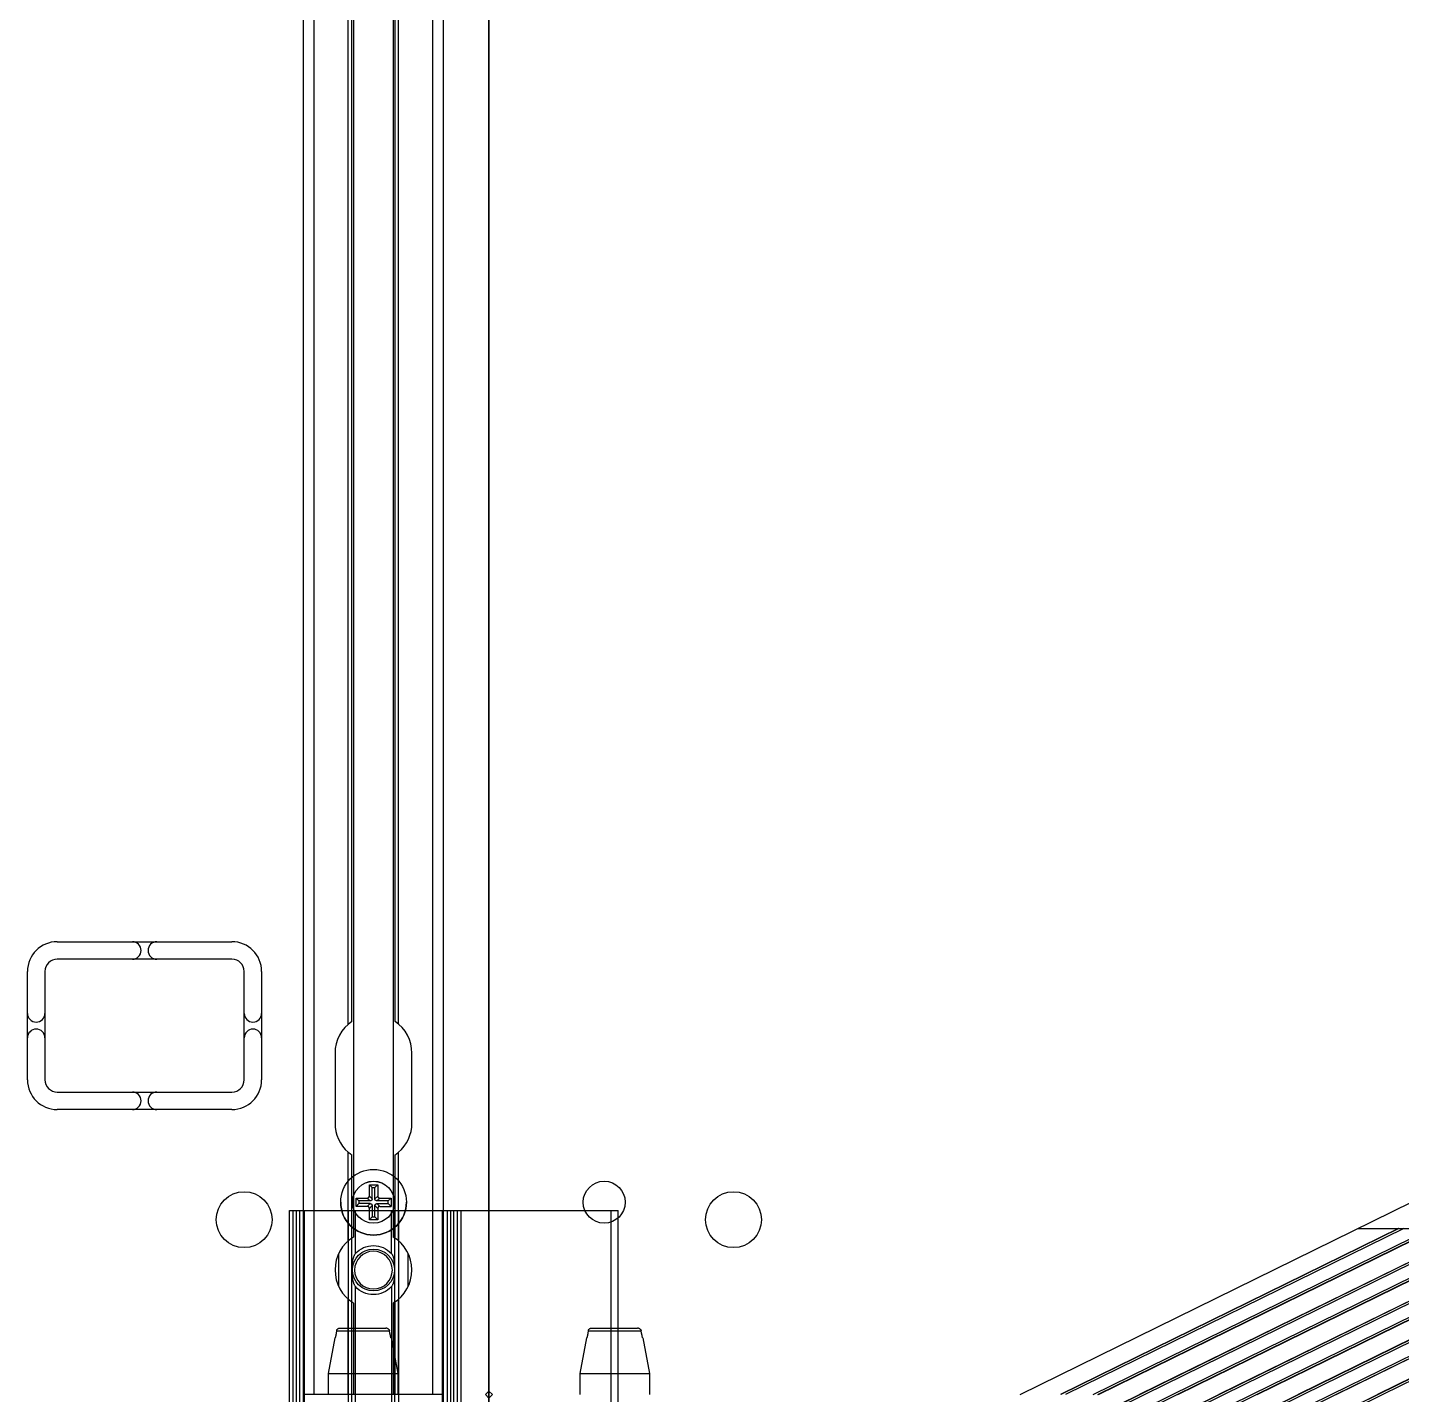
# Model space of a CAD drawing. Header units: millimetres. Extents: x 1927 to 14264, y 1863 to 5555.
# Drawn here: x 11907.9 to 12104.4, y 4136 to 4331.5 of the extents above; entities that cross this region are included whole.
import ezdxf

# ---------------------------------------------------------------- set-up
doc = ezdxf.new("R2010")
doc.units = ezdxf.units.MM
doc.layers.add('02___PRT_ALL_AXES', color=7, linetype='Continuous')
doc.layers.add('1轮廓线', color=7, linetype='Continuous', lineweight=25)

# ---------------------------------------------------------------- blocks, each defined once
blk = doc.blocks.new('rygj')
at = {"color": 114, "linetype": 'Continuous', "true_color": 0x139b48}
for p, q in [((4442.06, 3151.65), (4442.06, 3171.65)), ((4442.06, 3171.65), (5101.06, 3171.65)), ((4442.06, 3170.15), (5101.06, 3170.15)), ((4490.86, 3167.15), (4480.86, 3167.15)), ((4495.01, 3165.25), (5068.7, 3165.25)), ((4495.4, 3164.75), (5068.31, 3164.75)), ((4495.01, 3158.05), (5068.7, 3158.05)), ((4495.4, 3158.55), (5068.31, 3158.55)), ((4480.86, 3156.15), (4490.86, 3156.15)), ((4442.06, 3153.15), (5101.06, 3153.15)), ((4442.06, 3151.65), (5101.06, 3151.65))]:
    blk.add_line(p, q, dxfattribs=at)
for centre, start, end in [((4480.86, 3161.65), 90, 139.1148), ((4490.86, 3161.65), 34.3077, 90), ((4480.86, 3161.65), 220.8852, 270), ((4490.86, 3161.65), 270, 325.6923)]:
    blk.add_arc(centre, 5.5, start, end, dxfattribs=at)
at = {"layer": '02___PRT_ALL_AXES', "color": 114, "linetype": 'Continuous', "true_color": 0x139b48}
for p, q in [((4457.49, 3166.61), (4462.22, 3166.61)), ((4442.06, 3165.25), (4455.7, 3165.25)), ((4442.06, 3164.75), (4455.31, 3164.75)), ((4464.01, 3165.25), (4476.7, 3165.25)), ((4464.4, 3164.75), (4476.31, 3164.75)), ((4455.14, 3164.49), (4442.06, 3164.49)), ((5068.14, 3164.49), (4464.57, 3164.49)), ((4455.14, 3158.81), (4442.06, 3158.81)), ((5068.14, 3158.81), (4464.57, 3158.81)), ((4442.06, 3158.55), (4455.31, 3158.55)), ((4442.06, 3158.05), (4455.7, 3158.05)), ((4464.01, 3158.05), (4476.7, 3158.05)), ((4464.4, 3158.55), (4476.31, 3158.55)), ((4457.49, 3156.69), (4462.22, 3156.69))]:
    blk.add_line(p, q, dxfattribs=at)
blk.add_circle((4459.86, 3161.65), 3, dxfattribs=at)
for centre, start, end in [((4459.86, 3161.65), 31.0806, 148.9194), ((4480.86, 3161.65), 139.1148, 145.6923), ((4459.86, 3161.65), 211.0806, 328.9194), ((4480.86, 3161.65), 214.3077, 220.8852)]:
    blk.add_arc(centre, 5.5, start, end, dxfattribs=at)
blk = doc.blocks.new('ETDHFN')
at = {"layer": '1轮廓线', "linetype": 'Continuous', "lineweight": 25}
for p, q in [((8839.51, 4023.65), (8839.91, 4023.25)), ((8839.51, 4022.45), (8839.51, 4023.65)), ((8839.51, 4023.65), (8841.12, 4023.65)), ((8841.41, 4025.55), (8841.81, 4025.15)), ((8841.41, 4023.94), (8841.41, 4025.55)), ((8841.41, 4025.55), (8842.61, 4025.55)), ((8841.81, 4025.15), (8842.21, 4025.15)), ((8841.81, 4023.54), (8841.81, 4025.15)), ((8842.61, 4025.55), (8842.21, 4025.15)), ((8842.21, 4023.54), (8842.21, 4025.15)), ((8842.61, 4025.55), (8842.61, 4023.94)), ((8842.9, 4023.65), (8844.51, 4023.65)), ((8844.51, 4023.65), (8844.11, 4023.25)), ((8844.51, 4023.65), (8844.51, 4022.45)), ((8839.51, 4022.45), (8839.91, 4022.85)), ((8841.12, 4022.45), (8839.51, 4022.45)), ((8839.91, 4023.25), (8839.91, 4022.85)), ((8841.52, 4023.25), (8839.91, 4023.25)), ((8841.52, 4022.85), (8839.91, 4022.85)), ((8841.41, 4020.55), (8841.41, 4022.16)), ((8841.81, 4022.56), (8841.81, 4020.95)), ((8842.21, 4020.95), (8842.21, 4022.56)), ((8844.11, 4023.25), (8842.5, 4023.25)), ((8842.5, 4022.85), (8844.11, 4022.85)), ((8842.61, 4022.16), (8842.61, 4020.55)), ((8842.9, 4022.45), (8844.51, 4022.45)), ((8844.11, 4022.85), (8844.11, 4023.25)), ((8844.51, 4022.45), (8844.11, 4022.85)), ((8841.41, 4020.55), (8841.81, 4020.95)), ((8842.61, 4020.55), (8841.41, 4020.55)), ((8841.81, 4020.95), (8842.21, 4020.95)), ((8842.61, 4020.55), (8842.21, 4020.95))]:
    blk.add_line(p, q, dxfattribs=at)
at = {"layer": '1轮廓线', "linetype": 'Continuous', "lineweight": 13}
for p, q in [((8841.12, 4023.65), (8841.52, 4023.25)), ((8841.41, 4023.94), (8841.81, 4023.54)), ((8842.61, 4023.94), (8842.21, 4023.54)), ((8842.9, 4023.65), (8842.5, 4023.25)), ((8841.12, 4022.45), (8841.52, 4022.85)), ((8841.41, 4022.16), (8841.81, 4022.56)), ((8842.61, 4022.16), (8842.21, 4022.56)), ((8842.9, 4022.45), (8842.5, 4022.85))]:
    blk.add_line(p, q, dxfattribs=at)
at = {"layer": '1轮廓线', "linetype": 'Continuous', "lineweight": 25}
for radius in [4.7, 3]:
    blk.add_circle((8842.01, 4023.05), radius, dxfattribs=at)
blk.add_arc((8842.01, 4023.05), 4.7, 180, 0, dxfattribs=at)
for points in [[(8841.12, 4023.65), (8841.18, 4023.65), (8841.24, 4023.68), (8841.29, 4023.7), (8841.33, 4023.74), (8841.36, 4023.77), (8841.39, 4023.82), (8841.41, 4023.88), (8841.41, 4023.94)], [(8842.61, 4023.94), (8842.61, 4023.88), (8842.63, 4023.82), (8842.66, 4023.77), (8842.69, 4023.74), (8842.73, 4023.7), (8842.78, 4023.68), (8842.84, 4023.65), (8842.9, 4023.65)], [(8841.41, 4022.16), (8841.41, 4022.23), (8841.39, 4022.28), (8841.36, 4022.33), (8841.33, 4022.37), (8841.29, 4022.4), (8841.24, 4022.43), (8841.18, 4022.45), (8841.12, 4022.45)], [(8841.81, 4023.54), (8841.81, 4023.48), (8841.79, 4023.42), (8841.77, 4023.37), (8841.73, 4023.33), (8841.69, 4023.3), (8841.64, 4023.27), (8841.59, 4023.25), (8841.52, 4023.25)], [(8841.52, 4022.85), (8841.59, 4022.85), (8841.64, 4022.83), (8841.69, 4022.81), (8841.73, 4022.77), (8841.76, 4022.73), (8841.79, 4022.68), (8841.81, 4022.63), (8841.81, 4022.56)], [(8842.5, 4023.25), (8842.43, 4023.25), (8842.38, 4023.27), (8842.33, 4023.3), (8842.29, 4023.33), (8842.26, 4023.37), (8842.23, 4023.42), (8842.21, 4023.48), (8842.21, 4023.54)], [(8842.21, 4022.56), (8842.21, 4022.63), (8842.23, 4022.68), (8842.25, 4022.73), (8842.29, 4022.77), (8842.33, 4022.81), (8842.38, 4022.83), (8842.43, 4022.85), (8842.5, 4022.85)], [(8842.9, 4022.45), (8842.84, 4022.45), (8842.78, 4022.43), (8842.73, 4022.41), (8842.69, 4022.37), (8842.66, 4022.33), (8842.63, 4022.28), (8842.61, 4022.23), (8842.61, 4022.16)]]:
    blk.add_open_spline(points, degree=2, knots=[0, 0, 0, 0.25, 0.25, 0.5, 0.5, 0.75, 0.75, 1, 1, 1], dxfattribs=at)
blk = doc.blocks.new('ERTFHGJ')
at = {"color": 40, "linetype": 'Continuous', "true_color": 0xf8d731}
for p, q in [((8878.46, 3617.77), (8878.46, 3696.77)), ((8925.46, 3696.77), (8878.46, 3696.77)), ((8879.46, 3617.77), (8879.46, 3696.77)), ((8900.96, 3696.77), (8900.96, 3617.77)), ((8901.46, 3617.77), (8901.46, 3696.77)), ((8901.96, 3617.77), (8901.96, 3696.77)), ((8902.4, 3617.77), (8902.4, 3696.77)), ((8902.87, 3617.77), (8902.87, 3696.77)), ((8903.46, 3617.77), (8903.46, 3696.77)), ((8903.54, 3696.77), (8903.54, 3617.77)), ((8903.6, 3617.77), (8903.6, 3696.77)), ((8909.88, 3696.77), (8909.88, 3617.77)), ((8910.38, 3617.77), (8910.38, 3696.77)), ((8910.88, 3690.64), (8910.88, 3696.77)), ((8916.03, 3690.64), (8916.03, 3696.77)), ((8916.53, 3617.77), (8916.53, 3696.77)), ((8917.03, 3617.77), (8917.03, 3696.77)), ((8923.31, 3617.77), (8923.31, 3696.77)), ((8923.38, 3696.77), (8923.38, 3617.77)), ((8923.46, 3617.77), (8923.46, 3696.77)), ((8924.04, 3696.77), (8924.04, 3617.77)), ((8924.51, 3696.77), (8924.51, 3617.77)), ((8924.96, 3617.77), (8924.96, 3696.77)), ((8925.46, 3617.77), (8925.46, 3696.77)), ((8910.88, 3685.9), (8910.88, 3628.64)), ((8916.03, 3628.64), (8916.03, 3685.9)), ((8892.96, 3661.52), (8887.96, 3661.52)), ((8887.96, 3653.02), (8892.96, 3653.02)), ((8910.88, 3617.77), (8910.88, 3623.9)), ((8916.03, 3617.77), (8916.03, 3623.9)), ((8925.46, 3617.77), (8878.46, 3617.77))]:
    blk.add_line(p, q, dxfattribs=at)
for centre in [(8913.46, 3688.27), (8913.46, 3626.27)]:
    blk.add_circle(centre, 2.7, dxfattribs=at)
for centre, radius, start, end in [((8913.46, 3688.27), 3.5, 42.6324, 137.3676), ((8913.46, 3688.27), 3.5, 222.6324, 317.3676), ((8887.96, 3657.27), 4.25, 90, 270), ((8892.96, 3657.27), 4.25, 270, 90), ((8913.46, 3626.27), 3.5, 42.6324, 137.3676), ((8913.46, 3626.27), 3.5, 222.6324, 317.3676)]:
    blk.add_arc(centre, radius, start, end, dxfattribs=at)
for points, knots in [([(8910.39, 3688.27), (8910.39, 3688.38), (8910.39, 3688.58), (8910.4, 3688.89), (8910.41, 3689.2), (8910.45, 3689.51), (8910.5, 3689.81), (8910.57, 3690.05), (8910.64, 3690.24), (8910.7, 3690.38), (8910.78, 3690.52), (8910.85, 3690.6), (8910.88, 3690.64)], [0, 0, 0, 0, 0.127092, 0.253318, 0.378322, 0.502266, 0.625619, 0.749056, 0.811111, 0.873552, 0.936512, 1, 1, 1, 1]), ([(8916.03, 3690.64), (8916.07, 3690.6), (8916.13, 3690.52), (8916.21, 3690.38), (8916.27, 3690.24), (8916.35, 3690.05), (8916.41, 3689.81), (8916.47, 3689.51), (8916.5, 3689.2), (8916.52, 3688.89), (8916.53, 3688.58), (8916.53, 3688.37), (8916.53, 3688.27)], [0, 0, 0, 0, 0.063487, 0.126447, 0.188887, 0.250942, 0.37438, 0.497732, 0.621676, 0.746681, 0.872907, 1, 1, 1, 1]), ([(8910.88, 3685.9), (8910.85, 3685.94), (8910.78, 3686.02), (8910.7, 3686.16), (8910.64, 3686.3), (8910.57, 3686.49), (8910.5, 3686.73), (8910.45, 3687.03), (8910.41, 3687.34), (8910.4, 3687.65), (8910.39, 3687.96), (8910.39, 3688.17), (8910.39, 3688.27)], [0, 0, 0, 0, 0.063495, 0.126469, 0.188905, 0.250963, 0.374396, 0.497744, 0.621683, 0.746682, 0.87291, 1, 1, 1, 1]), ([(8916.53, 3688.27), (8916.53, 3688.17), (8916.53, 3687.96), (8916.52, 3687.65), (8916.5, 3687.34), (8916.47, 3687.03), (8916.41, 3686.73), (8916.35, 3686.49), (8916.27, 3686.3), (8916.21, 3686.16), (8916.13, 3686.02), (8916.07, 3685.94), (8916.03, 3685.9)], [0, 0, 0, 0, 0.127092, 0.253319, 0.378323, 0.502267, 0.62562, 0.749057, 0.811112, 0.873553, 0.936512, 1, 1, 1, 1]), ([(8910.39, 3626.27), (8910.39, 3626.38), (8910.39, 3626.58), (8910.4, 3626.89), (8910.41, 3627.2), (8910.45, 3627.51), (8910.5, 3627.81), (8910.57, 3628.05), (8910.64, 3628.24), (8910.7, 3628.38), (8910.78, 3628.52), (8910.85, 3628.6), (8910.88, 3628.64)], [0, 0, 0, 0, 0.127092, 0.253318, 0.378322, 0.502266, 0.625619, 0.749056, 0.811111, 0.873552, 0.936512, 1, 1, 1, 1]), ([(8916.03, 3628.64), (8916.07, 3628.6), (8916.13, 3628.52), (8916.21, 3628.38), (8916.27, 3628.24), (8916.35, 3628.05), (8916.41, 3627.81), (8916.47, 3627.51), (8916.5, 3627.2), (8916.52, 3626.89), (8916.53, 3626.58), (8916.53, 3626.37), (8916.53, 3626.27)], [0, 0, 0, 0, 0.063487, 0.126447, 0.188887, 0.250942, 0.37438, 0.497732, 0.621676, 0.746681, 0.872907, 1, 1, 1, 1]), ([(8910.88, 3623.9), (8910.85, 3623.94), (8910.78, 3624.02), (8910.7, 3624.16), (8910.64, 3624.3), (8910.57, 3624.49), (8910.5, 3624.73), (8910.45, 3625.03), (8910.41, 3625.34), (8910.4, 3625.65), (8910.39, 3625.96), (8910.39, 3626.17), (8910.39, 3626.27)], [0, 0, 0, 0, 0.063495, 0.126469, 0.188905, 0.250963, 0.374396, 0.497744, 0.621683, 0.746682, 0.87291, 1, 1, 1, 1]), ([(8916.53, 3626.27), (8916.53, 3626.17), (8916.53, 3625.96), (8916.52, 3625.65), (8916.5, 3625.34), (8916.47, 3625.03), (8916.41, 3624.73), (8916.35, 3624.49), (8916.27, 3624.3), (8916.21, 3624.16), (8916.13, 3624.02), (8916.07, 3623.94), (8916.03, 3623.9)], [0, 0, 0, 0, 0.127092, 0.253319, 0.378323, 0.502267, 0.62562, 0.749057, 0.811112, 0.873553, 0.936512, 1, 1, 1, 1])]:
    blk.add_open_spline(points, degree=3, knots=knots, dxfattribs=at)
blk = doc.blocks.new('ryfh')
at = {"rotation": 90}
blk.add_blockref('rygj', (11445.27, 369.86), dxfattribs=at)
blk.add_blockref('ETDHFN', (-558.38, 816.36))
at = {"xscale": -1}
blk.add_blockref('ERTFHGJ', (17197.08, 1141.44), dxfattribs=at)
blk = doc.blocks.new('RYHF')
at = {"color": 7, "linetype": 'Continuous'}
for p, q in [((6810.11, 5883.18), (6810.05, 5882.85)), ((6810.11, 5883.18), (6817.69, 5883.18)), ((6810.61, 5883.59), (6817.18, 5883.59)), ((6817.75, 5882.85), (6817.69, 5883.18)), ((7374.11, 5883.18), (7374.05, 5882.85)), ((7374.11, 5883.18), (7381.69, 5883.18)), ((7374.61, 5883.59), (7381.18, 5883.59)), ((7381.75, 5882.85), (7381.69, 5883.18)), ((6809.87, 5882.19), (6808.92, 5877.09)), ((6809.93, 5882.19), (6809.87, 5882.19)), ((6809.99, 5882.52), (6809.93, 5882.19)), ((6810.05, 5882.85), (6809.99, 5882.52)), ((6810.02, 5882.69), (6809.99, 5882.52)), ((6810.05, 5882.85), (6810.02, 5882.69)), ((6817.81, 5882.52), (6817.75, 5882.85)), ((6817.78, 5882.69), (6817.75, 5882.85)), ((6817.81, 5882.52), (6817.78, 5882.69)), ((6817.87, 5882.19), (6817.81, 5882.52)), ((6817.93, 5882.19), (6817.87, 5882.19)), ((6817.93, 5882.19), (6818.87, 5877.09)), ((7373.87, 5882.19), (7372.92, 5877.09)), ((7373.93, 5882.19), (7373.87, 5882.19)), ((7373.99, 5882.52), (7373.93, 5882.19)), ((7374.05, 5882.85), (7373.99, 5882.52)), ((7374.02, 5882.69), (7373.99, 5882.52)), ((7374.05, 5882.85), (7374.02, 5882.69)), ((7381.81, 5882.52), (7381.75, 5882.85)), ((7381.78, 5882.69), (7381.75, 5882.85)), ((7381.81, 5882.52), (7381.78, 5882.69)), ((7381.87, 5882.19), (7381.81, 5882.52)), ((7381.93, 5882.19), (7381.87, 5882.19)), ((7381.93, 5882.19), (7382.87, 5877.09)), ((6808.92, 5877.09), (6808.92, 5874.09)), ((6808.92, 5877.09), (6818.87, 5877.09)), ((6818.87, 5877.09), (6818.87, 5874.09)), ((7372.92, 5877.09), (7372.92, 5874.09)), ((7372.92, 5877.09), (7382.87, 5877.09)), ((7382.87, 5877.09), (7382.87, 5874.09)), ((6796.4, 5874.09), (6795.9, 5873.59)), ((6795.9, 5536.59), (6795.9, 5874.09)), ((6880.45, 5869.89), (6889, 5874.09)), ((6889.07, 5874.09), (6880.49, 5869.87)), ((6889.75, 5874.09), (6880.83, 5869.71)), ((6882.8, 5868.74), (6893.69, 5874.09)), ((6883.13, 5868.57), (6894.37, 5874.09)), ((6886.12, 5867.11), (6900.34, 5874.09)), ((6900.42, 5874.09), (6886.16, 5867.09)), ((6901.09, 5874.09), (6886.5, 5866.92)), ((6888.47, 5865.96), (6905.03, 5874.09)), ((6888.81, 5865.79), (6905.71, 5874.09)), ((6891.79, 5864.32), (6911.69, 5874.09)), ((6911.76, 5874.09), (6891.83, 5864.3)), ((6912.44, 5874.09), (6892.17, 5864.14)), ((6894.14, 5863.17), (6916.38, 5874.09)), ((6894.48, 5863), (6917.06, 5874.09)), ((6897.46, 5861.54), (6923.03, 5874.09)), ((6923.1, 5874.09), (6897.5, 5861.52)), ((6923.78, 5874.09), (6897.84, 5861.35)), ((7395.9, 5873.59), (7395.4, 5874.09)), ((7395.9, 5874.09), (7395.9, 5536.59)), ((6871.9, 5536.59), (7071.19, 5634.46)), ((7334.15, 5601.34), (7359.15, 5601.34)), ((7359.15, 5598.84), (7334.15, 5598.84)), ((7329.9, 5581.59), (7329.9, 5597.09)), ((7332.4, 5597.09), (7332.4, 5581.59)), ((7360.9, 5581.59), (7360.9, 5597.09)), ((7363.4, 5597.09), (7363.4, 5581.59)), ((6893.69, 5536.59), (6995.51, 5586.59)), ((6894.37, 5536.59), (6996.19, 5586.59)), ((6894.44, 5536.59), (6996.26, 5586.59)), ((7002.16, 5586.59), (6900.34, 5536.59)), ((7002.23, 5586.59), (6900.41, 5536.59)), ((7002.91, 5586.59), (6901.09, 5536.59)), ((6905.03, 5536.59), (7006.85, 5586.59)), ((6905.71, 5536.59), (7007.53, 5586.59)), ((6905.79, 5536.59), (7007.6, 5586.59)), ((7013.5, 5586.59), (6911.68, 5536.59)), ((7013.58, 5586.59), (6911.76, 5536.59)), ((7014.26, 5586.59), (6912.44, 5536.59)), ((6916.38, 5536.59), (7018.19, 5586.59)), ((6917.06, 5536.59), (7018.87, 5586.59)), ((6917.13, 5536.59), (7018.95, 5586.59)), ((7024.85, 5586.59), (6923.03, 5536.59)), ((7024.92, 5586.59), (6923.1, 5536.59)), ((7025.6, 5586.59), (6923.78, 5536.59)), ((7334.15, 5579.84), (7359.15, 5579.84)), ((7359.15, 5577.34), (7334.15, 5577.34)), ((6926.02, 5560.34), (6877.66, 5536.59)), ((6926.09, 5560.34), (6877.73, 5536.59)), ((6926.77, 5560.34), (6878.41, 5536.59)), ((6882.35, 5536.59), (6930.71, 5560.34)), ((6883.03, 5536.59), (6931.39, 5560.34)), ((6883.1, 5536.59), (6931.46, 5560.34)), ((6937.36, 5560.34), (6889, 5536.59)), ((6937.44, 5560.34), (6889.07, 5536.59)), ((6938.11, 5560.34), (6889.75, 5536.59)), ((6920.26, 5560.34), (6938.59, 5560.34)), ((6795.9, 5537.09), (6796.4, 5536.59)), ((7395.4, 5536.59), (7395.9, 5537.09))]:
    blk.add_line(p, q, dxfattribs=at)
for centre, radius in [((6812.4, 5564.09), 3), ((7379.4, 5564.09), 3), ((6830.9, 5561.59), 4), ((7360.9, 5561.59), 4)]:
    blk.add_circle(centre, radius, dxfattribs=at)
for centre, radius, start, end in [((6817.18, 5883.07), 0.522, 77.0352, 89.9936), ((7381.18, 5883.07), 0.522, 77.0352, 89.9936), ((7334.15, 5597.09), 4.25, 90, 180), ((7344.9, 5600.09), 1.25, 270, 90), ((7348.4, 5600.09), 1.25, 90, 270), ((7359.15, 5597.09), 4.25, 0, 90), ((7334.15, 5597.09), 1.75, 90, 180), ((7359.15, 5597.09), 1.75, 0, 90), ((7331.15, 5591.09), 1.25, 180, 0), ((7362.15, 5591.09), 1.25, 180, 0), ((7331.15, 5587.59), 1.25, 0, 180), ((7362.15, 5587.59), 1.25, 0, 180), ((7334.15, 5581.59), 4.25, 180, 270), ((7334.15, 5581.59), 1.75, 180, 270), ((7359.15, 5581.59), 4.25, 270, 0), ((7359.15, 5581.59), 1.75, 270, 0), ((7344.9, 5578.59), 1.25, 270, 90), ((7348.4, 5578.59), 1.25, 90, 270)]:
    blk.add_arc(centre, radius, start, end, dxfattribs=at)
for points, knots in [([(6810.11, 5883.18), (6810.11, 5883.19), (6810.12, 5883.23), (6810.14, 5883.26), (6810.15, 5883.29)], [0, 0, 0, 0, 0.249866, 1, 1, 1, 1]), ([(6810.15, 5883.29), (6810.15, 5883.31), (6810.17, 5883.34), (6810.19, 5883.38), (6810.21, 5883.39)], [0, 0, 0, 0, 0.500081, 1, 1, 1, 1]), ([(6810.21, 5883.39), (6810.22, 5883.41), (6810.24, 5883.44), (6810.27, 5883.46), (6810.29, 5883.47)], [0, 0, 0, 0, 0.499978, 1, 1, 1, 1]), ([(6810.29, 5883.47), (6810.3, 5883.49), (6810.33, 5883.51), (6810.37, 5883.53), (6810.38, 5883.54)], [0, 0, 0, 0, 0.500013, 1, 1, 1, 1]), ([(6810.38, 5883.54), (6810.4, 5883.55), (6810.44, 5883.56), (6810.48, 5883.57), (6810.5, 5883.58)], [0, 0, 0, 0, 0.499911, 1, 1, 1, 1]), ([(6810.5, 5883.58), (6810.51, 5883.58), (6810.55, 5883.59), (6810.58, 5883.59), (6810.61, 5883.59)], [0, 0, 0, 0, 0.250382, 1, 1, 1, 1]), ([(6817.3, 5883.58), (6817.32, 5883.57), (6817.36, 5883.56), (6817.4, 5883.55), (6817.41, 5883.54)], [0, 0, 0, 0, 0.500089, 1, 1, 1, 1]), ([(6817.41, 5883.54), (6817.43, 5883.53), (6817.47, 5883.51), (6817.5, 5883.49), (6817.51, 5883.47)], [0, 0, 0, 0, 0.499987, 1, 1, 1, 1]), ([(6817.51, 5883.47), (6817.53, 5883.46), (6817.56, 5883.44), (6817.58, 5883.41), (6817.59, 5883.39)], [0, 0, 0, 0, 0.500022, 1, 1, 1, 1]), ([(6817.59, 5883.39), (6817.6, 5883.38), (6817.63, 5883.34), (6817.64, 5883.31), (6817.65, 5883.29)], [0, 0, 0, 0, 0.499919, 1, 1, 1, 1]), ([(6817.65, 5883.29), (6817.66, 5883.28), (6817.67, 5883.25), (6817.68, 5883.21), (6817.69, 5883.18)], [0, 0, 0, 0, 0.250397, 1, 1, 1, 1]), ([(7374.11, 5883.18), (7374.11, 5883.19), (7374.12, 5883.23), (7374.14, 5883.26), (7374.15, 5883.29)], [0, 0, 0, 0, 0.249866, 1, 1, 1, 1]), ([(7374.15, 5883.29), (7374.15, 5883.31), (7374.17, 5883.34), (7374.19, 5883.38), (7374.21, 5883.39)], [0, 0, 0, 0, 0.500081, 1, 1, 1, 1]), ([(7374.21, 5883.39), (7374.22, 5883.41), (7374.24, 5883.44), (7374.27, 5883.46), (7374.29, 5883.47)], [0, 0, 0, 0, 0.499978, 1, 1, 1, 1]), ([(7374.29, 5883.47), (7374.3, 5883.49), (7374.33, 5883.51), (7374.37, 5883.53), (7374.38, 5883.54)], [0, 0, 0, 0, 0.500013, 1, 1, 1, 1]), ([(7374.38, 5883.54), (7374.4, 5883.55), (7374.44, 5883.56), (7374.48, 5883.57), (7374.5, 5883.58)], [0, 0, 0, 0, 0.499911, 1, 1, 1, 1]), ([(7374.5, 5883.58), (7374.51, 5883.58), (7374.55, 5883.59), (7374.58, 5883.59), (7374.61, 5883.59)], [0, 0, 0, 0, 0.250382, 1, 1, 1, 1]), ([(7381.3, 5883.58), (7381.32, 5883.57), (7381.36, 5883.56), (7381.4, 5883.55), (7381.41, 5883.54)], [0, 0, 0, 0, 0.500089, 1, 1, 1, 1]), ([(7381.41, 5883.54), (7381.43, 5883.53), (7381.47, 5883.51), (7381.5, 5883.49), (7381.51, 5883.47)], [0, 0, 0, 0, 0.499987, 1, 1, 1, 1]), ([(7381.51, 5883.47), (7381.53, 5883.46), (7381.56, 5883.44), (7381.58, 5883.41), (7381.59, 5883.39)], [0, 0, 0, 0, 0.500022, 1, 1, 1, 1]), ([(7381.59, 5883.39), (7381.6, 5883.38), (7381.63, 5883.34), (7381.64, 5883.31), (7381.65, 5883.29)], [0, 0, 0, 0, 0.499919, 1, 1, 1, 1]), ([(7381.65, 5883.29), (7381.66, 5883.28), (7381.67, 5883.25), (7381.68, 5883.21), (7381.69, 5883.18)], [0, 0, 0, 0, 0.250397, 1, 1, 1, 1])]:
    blk.add_open_spline(points, degree=3, knots=knots, dxfattribs=at)
blk = doc.blocks.new('*U345')
blk.add_blockref('RYHF', (-7095.9, -5710.09))
blk = doc.blocks.new('*U346')
at = {"color": 0, "linetype": 'ByBlock', "lineweight": -2, "transparency": 16777216}
for p in [(1800, 1012.5), (2400, 1012.5), (1800, 675), (2400, 675)]:
    blk.add_blockref('*U345', p, dxfattribs=at)

msp = doc.modelspace()

# ---------------------------------------------------------------- block references
for name, p in [('*U346', (9873.87292, 3297.0031)), ('ryfh', (3673.74628, -675.91128))]:
    msp.add_blockref(name, p)

doc.saveas('drawing.dxf')
